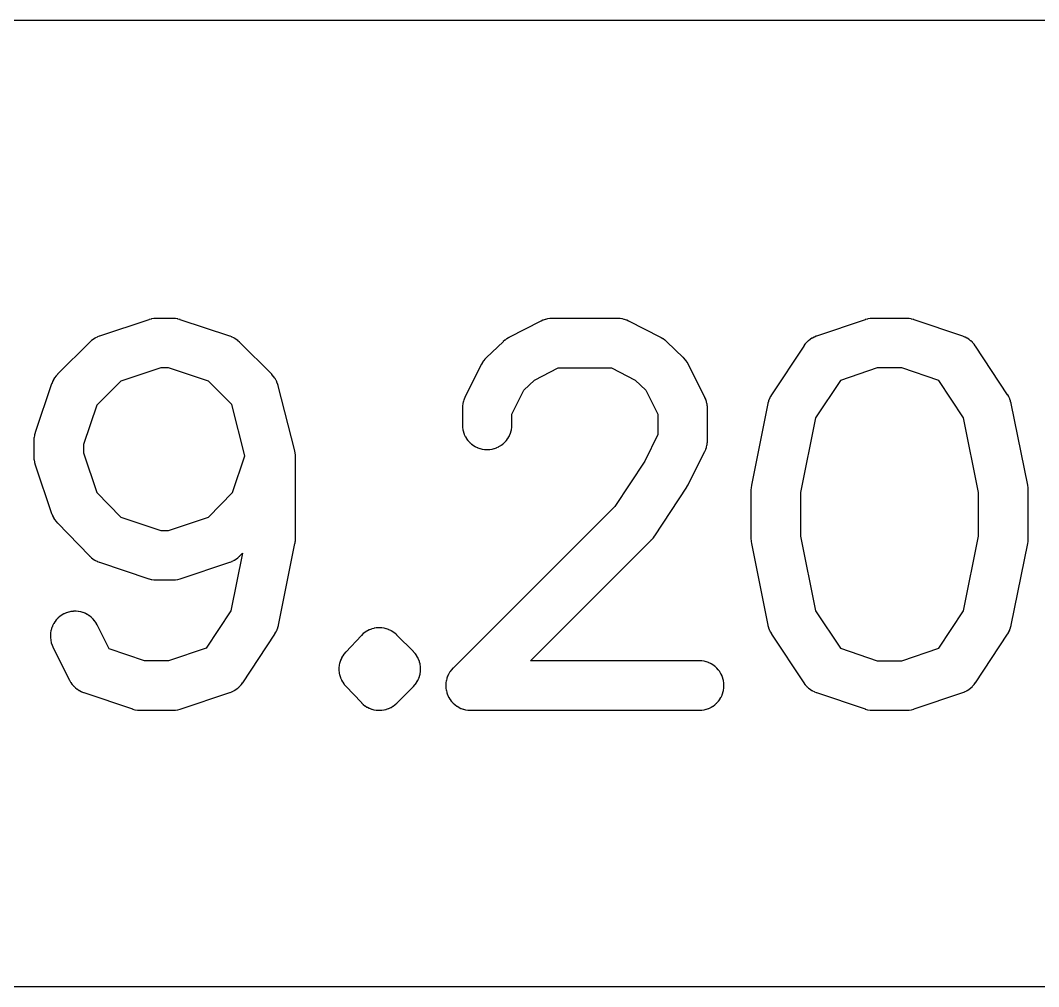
# Model space of a CAD drawing. Header units: inches. Extents: x -0.5 to 10, y -2.4 to 3.9.
# Drawn here: x 3.4792 to 3.5964, y -2.1846 to -2.0734 of the extents above; entities that cross this region are included whole.
import ezdxf

# ---------------------------------------------------------------- set-up
doc = ezdxf.new("R2010")
doc.units = ezdxf.units.IN

msp = doc.modelspace()

# ---------------------------------------------------------------- linework, layer by layer
for points in [[(3.79965, -2.18455), (3.79965, -2.07335), (3.03095, -2.07335), (3.03095, -2.18455)], [(3.504756, -2.134666), (3.503416, -2.141292), (3.500565, -2.145608), (3.496238, -2.14705), (3.49347, -2.14705), (3.489425, -2.145678), (3.488049, -2.142925), (3.488045, -2.142917), (3.488038, -2.142904), (3.487924, -2.142703), (3.48791, -2.142679), (3.487898, -2.142661), (3.487766, -2.142472), (3.487751, -2.142452), (3.487736, -2.142434), (3.487586, -2.142259), (3.48757, -2.142241), (3.487552, -2.142223), (3.487385, -2.142063), (3.487367, -2.142047), (3.487348, -2.142031), (3.487167, -2.141889), (3.487148, -2.141875), (3.487127, -2.141861), (3.486932, -2.141737), (3.486914, -2.141725), (3.48689, -2.141712), (3.486684, -2.141608), (3.486661, -2.141597), (3.486639, -2.141588), (3.486424, -2.141505), (3.486401, -2.141496), (3.486378, -2.141489), (3.486156, -2.141427), (3.486128, -2.14142), (3.486108, -2.141416), (3.485881, -2.141376), (3.485855, -2.141372), (3.485832, -2.14137), (3.485602, -2.141352), (3.485579, -2.141351), (3.485553, -2.141351), (3.485322, -2.141356), (3.485297, -2.141357), (3.485274, -2.14136), (3.485045, -2.141387), (3.485018, -2.141391), (3.484996, -2.141395), (3.484771, -2.141445), (3.484747, -2.141451), (3.484724, -2.141458), (3.484505, -2.14153), (3.484478, -2.14154), (3.484459, -2.141548), (3.484248, -2.14164), (3.484225, -2.141651), (3.484204, -2.141662), (3.484003, -2.141776), (3.483979, -2.14179), (3.483961, -2.141802), (3.483772, -2.141934), (3.483752, -2.141949), (3.483734, -2.141964), (3.483559, -2.142114), (3.483541, -2.14213), (3.483523, -2.142148), (3.483363, -2.142315), (3.483347, -2.142333), (3.483331, -2.142352), (3.483189, -2.142533), (3.483175, -2.142552), (3.483161, -2.142573), (3.483037, -2.142768), (3.483025, -2.142786), (3.483012, -2.14281), (3.482908, -2.143016), (3.482897, -2.143039), (3.482888, -2.143061), (3.482805, -2.143276), (3.482796, -2.143299), (3.482789, -2.143322), (3.482727, -2.143544), (3.48272, -2.143572), (3.482716, -2.143592), (3.482676, -2.143819), (3.482672, -2.143845), (3.48267, -2.143868), (3.482652, -2.144098), (3.482651, -2.144121), (3.482651, -2.144147), (3.482656, -2.144378), (3.482657, -2.144403), (3.48266, -2.144426), (3.482687, -2.144655), (3.482691, -2.144682), (3.482695, -2.144704), (3.482745, -2.144929), (3.482751, -2.144953), (3.482758, -2.144976), (3.48283, -2.145195), (3.48284, -2.145222), (3.482848, -2.145241), (3.48294, -2.145452), (3.482947, -2.145466), (3.482951, -2.145475), (3.484851, -2.149275), (3.484857, -2.149287), (3.484862, -2.149296), (3.484975, -2.149496), (3.484987, -2.149516), (3.485001, -2.149537), (3.485132, -2.149725), (3.485147, -2.149746), (3.485162, -2.149763), (3.48531, -2.149937), (3.485327, -2.149956), (3.485344, -2.149973), (3.485509, -2.150132), (3.485528, -2.150149), (3.485546, -2.150164), (3.485725, -2.150306), (3.485745, -2.15032), (3.485765, -2.150334), (3.485958, -2.150458), (3.485982, -2.150472), (3.486, -2.150482), (3.486204, -2.150586), (3.486227, -2.150597), (3.486248, -2.150606), (3.486461, -2.15069), (3.486472, -2.150694), (3.486484, -2.150699), (3.492084, -2.152599), (3.492098, -2.152603), (3.49211, -2.152607), (3.492357, -2.152676), (3.492381, -2.152682), (3.492381, -2.152682), (3.49241, -2.152688), (3.492663, -2.152729), (3.49269, -2.152733), (3.49269, -2.152733), (3.492717, -2.152735), (3.492973, -2.152749), (3.492991, -2.15275), (3.493, -2.15275), (3.4967, -2.15275), (3.496709, -2.15275), (3.496727, -2.152749), (3.496978, -2.152736), (3.497008, -2.152733), (3.497008, -2.152733), (3.497032, -2.15273), (3.49728, -2.15269), (3.497308, -2.152684), (3.497308, -2.152684), (3.497333, -2.152678), (3.497576, -2.152612), (3.497584, -2.152609), (3.497601, -2.152604), (3.503301, -2.150704), (3.503311, -2.150701), (3.503324, -2.150696), (3.503532, -2.150615), (3.503556, -2.150605), (3.503575, -2.150596), (3.503775, -2.150496), (3.503793, -2.150486), (3.503816, -2.150473), (3.504005, -2.150354), (3.504025, -2.150342), (3.504044, -2.150327), (3.504222, -2.150191), (3.504241, -2.150176), (3.504258, -2.150161), (3.504421, -2.150009), (3.504437, -2.149993), (3.504454, -2.149975), (3.504603, -2.149808), (3.504617, -2.149791), (3.504633, -2.149771), (3.504764, -2.149591), (3.504772, -2.14958), (3.504778, -2.149571), (3.508478, -2.143971), (3.508488, -2.143956), (3.508491, -2.143951), (3.508606, -2.143757), (3.508618, -2.143735), (3.508628, -2.143714), (3.508724, -2.14351), (3.508733, -2.143491), (3.508743, -2.143465), (3.508819, -2.143253), (3.508826, -2.14323), (3.508833, -2.143207), (3.508888, -2.142988), (3.508892, -2.14297), (3.508894, -2.142965), (3.510794, -2.133565), (3.510795, -2.133556), (3.510798, -2.13354), (3.510833, -2.133308), (3.510836, -2.133284), (3.510836, -2.133284), (3.510838, -2.133259), (3.510849, -2.133025), (3.51085, -2.13301), (3.51085, -2.133), (3.51085, -2.1236), (3.51085, -2.123588), (3.51085, -2.123579), (3.510846, -2.123485), (3.510845, -2.123438), (3.510844, -2.123415), (3.510842, -2.123389), (3.510842, -2.123385), (3.510841, -2.123369), (3.510838, -2.123344), (3.510817, -2.123174), (3.510815, -2.12316), (3.510812, -2.123135), (3.510812, -2.123135), (3.510811, -2.123131), (3.510811, -2.123129), (3.510807, -2.12311), (3.510767, -2.12292), (3.510766, -2.122916), (3.510763, -2.1229), (3.508863, -2.1154), (3.50886, -2.115391), (3.508855, -2.115374), (3.50878, -2.115133), (3.508772, -2.11511), (3.508772, -2.11511), (3.508762, -2.115083), (3.508661, -2.114851), (3.50865, -2.114827), (3.50865, -2.114827), (3.508637, -2.114803), (3.508513, -2.114584), (3.508499, -2.114562), (3.508499, -2.114562), (3.508484, -2.114539), (3.508336, -2.114334), (3.508321, -2.114314), (3.508321, -2.114314), (3.508302, -2.114292), (3.508134, -2.114104), (3.508124, -2.114094), (3.508115, -2.114085), (3.504415, -2.110385), (3.504404, -2.110374), (3.504398, -2.110369), (3.504237, -2.110222), (3.50422, -2.110207), (3.504202, -2.110192), (3.504028, -2.110061), (3.504009, -2.110048), (3.50399, -2.110035), (3.503804, -2.109921), (3.503784, -2.109909), (3.503764, -2.109898), (3.503569, -2.109801), (3.503546, -2.109791), (3.503526, -2.109782), (3.503323, -2.109704), (3.503314, -2.109701), (3.503301, -2.109696), (3.497601, -2.107796), (3.497584, -2.107791), (3.497576, -2.107788), (3.497333, -2.107722), (3.497308, -2.107716), (3.497308, -2.107716), (3.49728, -2.10771), (3.497032, -2.10767), (3.497008, -2.107667), (3.497008, -2.107667), (3.496978, -2.107664), (3.496727, -2.107651), (3.496709, -2.10765), (3.4967, -2.10765), (3.4949, -2.10765), (3.494891, -2.10765), (3.494873, -2.107651), (3.494622, -2.107664), (3.494592, -2.107667), (3.494592, -2.107667), (3.494568, -2.10767), (3.49432, -2.10771), (3.494292, -2.107716), (3.494292, -2.107716), (3.494267, -2.107722), (3.494024, -2.107788), (3.494016, -2.107791), (3.493999, -2.107796), (3.488299, -2.109696), (3.488286, -2.109701), (3.488277, -2.109704), (3.488074, -2.109782), (3.488054, -2.109791), (3.488031, -2.109801), (3.487836, -2.109898), (3.487816, -2.109909), (3.487796, -2.109921), (3.48761, -2.110035), (3.487591, -2.110048), (3.487572, -2.110061), (3.487398, -2.110192), (3.48738, -2.110207), (3.487363, -2.110222), (3.487202, -2.110369), (3.487196, -2.110374), (3.487185, -2.110385), (3.483485, -2.114085), (3.483474, -2.114096), (3.483469, -2.114101), (3.483324, -2.11426), (3.483309, -2.114278), (3.483295, -2.114296), (3.483165, -2.114467), (3.483151, -2.114487), (3.483139, -2.114505), (3.483025, -2.114688), (3.483014, -2.114707), (3.483003, -2.114728), (3.482906, -2.11492), (3.482895, -2.114943), (3.482887, -2.114962), (3.482809, -2.115163), (3.482806, -2.115171), (3.482801, -2.115184), (3.480901, -2.120784), (3.480897, -2.120798), (3.480893, -2.12081), (3.480824, -2.121057), (3.480818, -2.121081), (3.480818, -2.121081), (3.480812, -2.12111), (3.480771, -2.121363), (3.480767, -2.12139), (3.480767, -2.12139), (3.480765, -2.121417), (3.480751, -2.121673), (3.48075, -2.121691), (3.48075, -2.1217), (3.48075, -2.1236), (3.48075, -2.123609), (3.480751, -2.123627), (3.480765, -2.123883), (3.480767, -2.12391), (3.480767, -2.12391), (3.480771, -2.123937), (3.480812, -2.12419), (3.480818, -2.124219), (3.480818, -2.124219), (3.480824, -2.124243), (3.480893, -2.12449), (3.480897, -2.124502), (3.480901, -2.124516), (3.482801, -2.130116), (3.482807, -2.130133), (3.482809, -2.130137), (3.482885, -2.130331), (3.482894, -2.130353), (3.482903, -2.130372), (3.482996, -2.130559), (3.483006, -2.130579), (3.483017, -2.130598), (3.483126, -2.130777), (3.483137, -2.130794), (3.483151, -2.130813), (3.483276, -2.130981), (3.483289, -2.130998), (3.483304, -2.131016), (3.483443, -2.131172), (3.483452, -2.131181), (3.483458, -2.131188), (3.487158, -2.134988), (3.487163, -2.134993), (3.487175, -2.135005), (3.487339, -2.135158), (3.487356, -2.135173), (3.487375, -2.135189), (3.487553, -2.135325), (3.487576, -2.135342), (3.487592, -2.135353), (3.487782, -2.135472), (3.487803, -2.135484), (3.487823, -2.135495), (3.488024, -2.135595), (3.488048, -2.135607), (3.488067, -2.135615), (3.488276, -2.135696), (3.488289, -2.135701), (3.488299, -2.135704), (3.493999, -2.137604), (3.494016, -2.137609), (3.494024, -2.137612), (3.494267, -2.137678), (3.494292, -2.137684), (3.494292, -2.137684), (3.49432, -2.13769), (3.494568, -2.13773), (3.494592, -2.137733), (3.494592, -2.137733), (3.494622, -2.137736), (3.494873, -2.137749), (3.494891, -2.13775), (3.4949, -2.13775), (3.4967, -2.13775), (3.496709, -2.13775), (3.496727, -2.137749), (3.496978, -2.137736), (3.497008, -2.137733), (3.497008, -2.137733), (3.497032, -2.13773), (3.49728, -2.13769), (3.497308, -2.137684), (3.497308, -2.137684), (3.497333, -2.137678), (3.497576, -2.137612), (3.497584, -2.137609), (3.497601, -2.137604), (3.503301, -2.135704), (3.503311, -2.135701), (3.503324, -2.135696), (3.503533, -2.135615), (3.503552, -2.135607), (3.503576, -2.135595), (3.503777, -2.135495), (3.503797, -2.135484), (3.503818, -2.135472), (3.504008, -2.135353), (3.504024, -2.135342), (3.504047, -2.135325), (3.504225, -2.135189), (3.504244, -2.135173), (3.504261, -2.135158), (3.504425, -2.135005), (3.504437, -2.134993), (3.504442, -2.134988)], [(3.53005, -2.117989), (3.53005, -2.117989), (3.53005, -2.118), (3.53005, -2.1199), (3.53005, -2.11991), (3.530051, -2.119925), (3.530062, -2.120155), (3.530064, -2.120181), (3.530067, -2.120204), (3.530101, -2.120432), (3.530104, -2.120455), (3.53011, -2.12048), (3.530166, -2.120704), (3.530173, -2.12073), (3.53018, -2.120751), (3.530258, -2.120968), (3.530267, -2.120992), (3.530277, -2.121013), (3.530375, -2.121222), (3.530387, -2.121244), (3.530399, -2.121265), (3.530517, -2.121463), (3.530532, -2.121486), (3.530544, -2.121503), (3.530682, -2.121689), (3.530698, -2.12171), (3.530713, -2.121727), (3.530868, -2.121897), (3.530885, -2.121915), (3.530903, -2.121932), (3.531073, -2.122087), (3.53109, -2.122102), (3.531111, -2.122118), (3.531297, -2.122256), (3.531314, -2.122268), (3.531337, -2.122283), (3.531535, -2.122401), (3.531556, -2.122413), (3.531578, -2.122425), (3.531787, -2.122523), (3.531808, -2.122533), (3.531832, -2.122542), (3.532049, -2.12262), (3.53207, -2.122627), (3.532096, -2.122634), (3.53232, -2.12269), (3.532345, -2.122696), (3.532368, -2.122699), (3.532596, -2.122733), (3.532619, -2.122736), (3.532645, -2.122738), (3.532875, -2.122749), (3.5329, -2.12275), (3.532925, -2.122749), (3.533155, -2.122738), (3.533181, -2.122736), (3.533204, -2.122733), (3.533432, -2.122699), (3.533455, -2.122696), (3.53348, -2.12269), (3.533704, -2.122634), (3.53373, -2.122627), (3.533751, -2.12262), (3.533968, -2.122542), (3.533992, -2.122533), (3.534013, -2.122523), (3.534222, -2.122425), (3.534244, -2.122413), (3.534265, -2.122401), (3.534463, -2.122283), (3.534486, -2.122268), (3.534503, -2.122256), (3.534689, -2.122118), (3.53471, -2.122102), (3.534727, -2.122087), (3.534897, -2.121932), (3.534915, -2.121915), (3.534932, -2.121897), (3.535087, -2.121727), (3.535102, -2.12171), (3.535118, -2.121689), (3.535256, -2.121503), (3.535268, -2.121486), (3.535283, -2.121463), (3.535401, -2.121265), (3.535413, -2.121244), (3.535425, -2.121222), (3.535523, -2.121013), (3.535533, -2.120992), (3.535542, -2.120968), (3.53562, -2.120751), (3.535627, -2.12073), (3.535634, -2.120704), (3.53569, -2.12048), (3.535696, -2.120455), (3.535699, -2.120432), (3.535733, -2.120204), (3.535736, -2.120181), (3.535738, -2.120155), (3.535749, -2.119925), (3.53575, -2.11991), (3.53575, -2.1199), (3.53575, -2.118673), (3.537125, -2.115924), (3.538364, -2.114749), (3.541089, -2.11335), (3.547211, -2.11335), (3.549936, -2.114749), (3.551175, -2.115924), (3.55255, -2.118673), (3.55255, -2.121027), (3.551028, -2.124072), (3.547581, -2.129289), (3.528985, -2.147885), (3.528975, -2.147895), (3.528968, -2.147903), (3.528813, -2.148073), (3.528798, -2.14809), (3.528782, -2.148111), (3.528644, -2.148297), (3.528632, -2.148314), (3.528617, -2.148337), (3.528499, -2.148535), (3.528487, -2.148556), (3.528475, -2.148578), (3.528377, -2.148787), (3.528367, -2.148808), (3.528358, -2.148832), (3.52828, -2.149049), (3.528273, -2.14907), (3.528266, -2.149096), (3.52821, -2.14932), (3.528204, -2.149345), (3.528201, -2.149368), (3.528167, -2.149596), (3.528164, -2.149619), (3.528162, -2.149645), (3.528151, -2.149875), (3.52815, -2.1499), (3.528151, -2.149925), (3.528162, -2.150155), (3.528164, -2.150181), (3.528167, -2.150204), (3.528201, -2.150432), (3.528204, -2.150455), (3.52821, -2.15048), (3.528266, -2.150704), (3.528273, -2.15073), (3.52828, -2.150751), (3.528358, -2.150968), (3.528367, -2.150992), (3.528377, -2.151013), (3.528475, -2.151222), (3.528487, -2.151244), (3.528499, -2.151265), (3.528617, -2.151463), (3.528632, -2.151486), (3.528644, -2.151503), (3.528782, -2.151689), (3.528798, -2.15171), (3.528813, -2.151727), (3.528968, -2.151897), (3.528985, -2.151915), (3.529003, -2.151932), (3.529173, -2.152087), (3.52919, -2.152102), (3.529211, -2.152118), (3.529397, -2.152256), (3.529414, -2.152268), (3.529437, -2.152283), (3.529635, -2.152401), (3.529656, -2.152413), (3.529678, -2.152425), (3.529887, -2.152523), (3.529908, -2.152533), (3.529932, -2.152542), (3.530149, -2.15262), (3.53017, -2.152627), (3.530196, -2.152634), (3.53042, -2.15269), (3.530445, -2.152696), (3.530468, -2.152699), (3.530696, -2.152733), (3.530719, -2.152736), (3.530745, -2.152738), (3.530975, -2.152749), (3.53099, -2.15275), (3.531, -2.15275), (3.5573, -2.15275), (3.55731, -2.15275), (3.557325, -2.152749), (3.557555, -2.152738), (3.557581, -2.152736), (3.557604, -2.152733), (3.557832, -2.152699), (3.557855, -2.152696), (3.55788, -2.15269), (3.558104, -2.152634), (3.55813, -2.152627), (3.558151, -2.15262), (3.558368, -2.152542), (3.558392, -2.152533), (3.558413, -2.152523), (3.558622, -2.152425), (3.558644, -2.152413), (3.558665, -2.152401), (3.558863, -2.152283), (3.558886, -2.152268), (3.558903, -2.152256), (3.559089, -2.152118), (3.55911, -2.152102), (3.559127, -2.152087), (3.559297, -2.151932), (3.559315, -2.151915), (3.559332, -2.151897), (3.559487, -2.151727), (3.559502, -2.15171), (3.559518, -2.151689), (3.559656, -2.151503), (3.559668, -2.151486), (3.559683, -2.151463), (3.559801, -2.151265), (3.559813, -2.151244), (3.559825, -2.151222), (3.559923, -2.151013), (3.559933, -2.150992), (3.559942, -2.150968), (3.56002, -2.150751), (3.560027, -2.15073), (3.560034, -2.150704), (3.56009, -2.15048), (3.560096, -2.150455), (3.560099, -2.150432), (3.560133, -2.150204), (3.560136, -2.150181), (3.560138, -2.150155), (3.560149, -2.149925), (3.56015, -2.1499), (3.560149, -2.149875), (3.560138, -2.149645), (3.560136, -2.149619), (3.560133, -2.149596), (3.560099, -2.149368), (3.560096, -2.149345), (3.56009, -2.14932), (3.560034, -2.149096), (3.560027, -2.14907), (3.56002, -2.149049), (3.559942, -2.148832), (3.559933, -2.148808), (3.559923, -2.148787), (3.559825, -2.148578), (3.559813, -2.148556), (3.559801, -2.148535), (3.559683, -2.148337), (3.559668, -2.148314), (3.559656, -2.148297), (3.559518, -2.148111), (3.559502, -2.14809), (3.559487, -2.148073), (3.559332, -2.147903), (3.559315, -2.147885), (3.559297, -2.147868), (3.559127, -2.147713), (3.55911, -2.147698), (3.559089, -2.147682), (3.558903, -2.147544), (3.558886, -2.147532), (3.558863, -2.147517), (3.558665, -2.147399), (3.558644, -2.147387), (3.558622, -2.147375), (3.558413, -2.147277), (3.558392, -2.147267), (3.558368, -2.147258), (3.558151, -2.14718), (3.55813, -2.147173), (3.558104, -2.147166), (3.55788, -2.14711), (3.557855, -2.147104), (3.557832, -2.147101), (3.557604, -2.147067), (3.557581, -2.147064), (3.557555, -2.147062), (3.557325, -2.147051), (3.55731, -2.14705), (3.5573, -2.14705), (3.537881, -2.14705), (3.551815, -2.133115), (3.55183, -2.1331), (3.551833, -2.133097), (3.551991, -2.132921), (3.552007, -2.132903), (3.552007, -2.132903), (3.552023, -2.132882), (3.552163, -2.132692), (3.552169, -2.132684), (3.552178, -2.132671), (3.555878, -2.127071), (3.555888, -2.127055), (3.555894, -2.127046), (3.556035, -2.126801), (3.556044, -2.126785), (3.556049, -2.126775), (3.557949, -2.122975), (3.557953, -2.122966), (3.557959, -2.122954), (3.558047, -2.122754), (3.558055, -2.122736), (3.558064, -2.122711), (3.558134, -2.122505), (3.55814, -2.122486), (3.558146, -2.12246), (3.558196, -2.122248), (3.558201, -2.122225), (3.558205, -2.122203), (3.558235, -2.121987), (3.558238, -2.121966), (3.558239, -2.121941), (3.558249, -2.121723), (3.55825, -2.121711), (3.55825, -2.1217), (3.55825, -2.118), (3.55825, -2.117989), (3.558249, -2.117977), (3.558239, -2.117759), (3.558238, -2.117734), (3.558235, -2.117713), (3.558205, -2.117497), (3.558201, -2.117475), (3.558196, -2.117452), (3.558146, -2.11724), (3.55814, -2.117214), (3.558134, -2.117195), (3.558064, -2.116989), (3.558055, -2.116964), (3.558047, -2.116946), (3.557959, -2.116746), (3.557953, -2.116734), (3.557949, -2.116725), (3.556049, -2.112925), (3.556047, -2.112921), (3.556039, -2.112906), (3.555939, -2.112727), (3.55593, -2.11271), (3.555917, -2.11269), (3.555802, -2.11252), (3.555789, -2.112502), (3.555776, -2.112485), (3.555647, -2.112326), (3.555632, -2.112308), (3.555618, -2.112294), (3.555476, -2.112146), (3.55547, -2.11214), (3.55546, -2.112131), (3.55356, -2.110331), (3.553548, -2.11032), (3.553543, -2.110315), (3.553374, -2.11017), (3.553359, -2.110158), (3.553337, -2.110141), (3.553155, -2.110012), (3.553137, -2.11), (3.553115, -2.109987), (3.552923, -2.109876), (3.552918, -2.109873), (3.552902, -2.109865), (3.549202, -2.107965), (3.549184, -2.107956), (3.549181, -2.107954), (3.548978, -2.107862), (3.548958, -2.107854), (3.548934, -2.107845), (3.548723, -2.107772), (3.548697, -2.107764), (3.548677, -2.107759), (3.548461, -2.107706), (3.548438, -2.107701), (3.548414, -2.107697), (3.548194, -2.107666), (3.54817, -2.107663), (3.548146, -2.107661), (3.547924, -2.107651), (3.547911, -2.10765), (3.5479, -2.10765), (3.5404, -2.10765), (3.540389, -2.10765), (3.540376, -2.107651), (3.540154, -2.107661), (3.54013, -2.107663), (3.540106, -2.107666), (3.539886, -2.107697), (3.539862, -2.107701), (3.539839, -2.107706), (3.539623, -2.107759), (3.539603, -2.107764), (3.539577, -2.107772), (3.539366, -2.107845), (3.539342, -2.107854), (3.539322, -2.107862), (3.539119, -2.107954), (3.539116, -2.107956), (3.539098, -2.107965), (3.535398, -2.109865), (3.535382, -2.109873), (3.535377, -2.109876), (3.535185, -2.109987), (3.535163, -2.11), (3.535145, -2.110012), (3.534963, -2.110141), (3.534941, -2.110158), (3.534926, -2.11017), (3.534757, -2.110315), (3.534752, -2.11032), (3.53474, -2.110331), (3.53284, -2.112131), (3.53283, -2.11214), (3.532824, -2.112146), (3.532682, -2.112294), (3.532668, -2.112308), (3.532653, -2.112326), (3.532524, -2.112485), (3.532511, -2.112502), (3.532498, -2.11252), (3.532383, -2.11269), (3.53237, -2.11271), (3.532361, -2.112727), (3.532261, -2.112906), (3.532253, -2.112921), (3.532251, -2.112925), (3.530351, -2.116725), (3.530347, -2.116734), (3.530341, -2.116746), (3.530253, -2.116946), (3.530245, -2.116964), (3.530236, -2.116989), (3.530166, -2.117195), (3.53016, -2.117214), (3.530154, -2.11724), (3.530104, -2.117452), (3.530099, -2.117475), (3.530095, -2.117497), (3.530065, -2.117713), (3.530062, -2.117734), (3.530061, -2.117759), (3.530051, -2.117977)], [(3.577291, -2.10765), (3.577291, -2.10765), (3.577273, -2.107651), (3.577017, -2.107665), (3.57699, -2.107667), (3.57699, -2.107667), (3.576963, -2.107671), (3.57671, -2.107712), (3.576681, -2.107718), (3.576681, -2.107718), (3.576657, -2.107724), (3.57641, -2.107793), (3.576398, -2.107797), (3.576384, -2.107801), (3.570784, -2.109701), (3.570768, -2.109707), (3.570762, -2.109709), (3.570556, -2.10979), (3.570537, -2.109798), (3.570513, -2.109809), (3.570316, -2.109909), (3.570293, -2.109922), (3.570275, -2.109933), (3.570087, -2.110051), (3.570067, -2.110064), (3.570049, -2.110078), (3.569873, -2.110213), (3.569853, -2.11023), (3.569837, -2.110243), (3.569676, -2.110395), (3.569661, -2.110409), (3.569643, -2.110428), (3.569496, -2.110594), (3.569479, -2.110614), (3.569466, -2.110631), (3.569336, -2.11081), (3.569332, -2.110815), (3.569322, -2.110829), (3.565622, -2.116429), (3.565612, -2.116444), (3.565609, -2.116449), (3.565494, -2.116643), (3.565482, -2.116665), (3.565472, -2.116686), (3.565376, -2.11689), (3.565367, -2.116909), (3.565357, -2.116935), (3.565281, -2.117147), (3.565274, -2.11717), (3.565267, -2.117193), (3.565212, -2.117412), (3.565208, -2.11743), (3.565206, -2.117435), (3.563306, -2.126835), (3.563305, -2.126844), (3.563302, -2.12686), (3.563267, -2.127092), (3.563264, -2.127116), (3.563264, -2.127116), (3.563262, -2.127141), (3.563251, -2.127375), (3.56325, -2.12739), (3.56325, -2.1274), (3.56325, -2.133), (3.56325, -2.13301), (3.563251, -2.133025), (3.563262, -2.133259), (3.563264, -2.133284), (3.563264, -2.133284), (3.563267, -2.133308), (3.563302, -2.13354), (3.563305, -2.133556), (3.563306, -2.133565), (3.565206, -2.142965), (3.565208, -2.14297), (3.565212, -2.142988), (3.565267, -2.143207), (3.565274, -2.14323), (3.565281, -2.143253), (3.565357, -2.143465), (3.565367, -2.143491), (3.565376, -2.14351), (3.565472, -2.143714), (3.565482, -2.143735), (3.565494, -2.143757), (3.565609, -2.143951), (3.565612, -2.143956), (3.565622, -2.143971), (3.569322, -2.149571), (3.569332, -2.149585), (3.569336, -2.14959), (3.569466, -2.149769), (3.569479, -2.149786), (3.569496, -2.149806), (3.569643, -2.149972), (3.569661, -2.149991), (3.569676, -2.150005), (3.569837, -2.150157), (3.569853, -2.15017), (3.569873, -2.150187), (3.570049, -2.150322), (3.570067, -2.150336), (3.570087, -2.150349), (3.570275, -2.150467), (3.570293, -2.150478), (3.570316, -2.150491), (3.570513, -2.150591), (3.570537, -2.150602), (3.570556, -2.15061), (3.570762, -2.150691), (3.570768, -2.150693), (3.570784, -2.150699), (3.576384, -2.152599), (3.576398, -2.152603), (3.57641, -2.152607), (3.576657, -2.152676), (3.576681, -2.152682), (3.576681, -2.152682), (3.57671, -2.152688), (3.576963, -2.152729), (3.57699, -2.152733), (3.57699, -2.152733), (3.577017, -2.152735), (3.577273, -2.152749), (3.577291, -2.15275), (3.5773, -2.15275), (3.5811, -2.15275), (3.581109, -2.15275), (3.581127, -2.152749), (3.581383, -2.152735), (3.58141, -2.152733), (3.58141, -2.152733), (3.581437, -2.152729), (3.58169, -2.152688), (3.581719, -2.152682), (3.581719, -2.152682), (3.581743, -2.152676), (3.58199, -2.152607), (3.582002, -2.152603), (3.582016, -2.152599), (3.587616, -2.150699), (3.587632, -2.150693), (3.587638, -2.150691), (3.587844, -2.15061), (3.587863, -2.150602), (3.587887, -2.150591), (3.588084, -2.150491), (3.588107, -2.150478), (3.588125, -2.150467), (3.588313, -2.150349), (3.588333, -2.150336), (3.588351, -2.150322), (3.588527, -2.150187), (3.588547, -2.15017), (3.588563, -2.150157), (3.588724, -2.150005), (3.588739, -2.149991), (3.588757, -2.149972), (3.588904, -2.149806), (3.588921, -2.149786), (3.588934, -2.149769), (3.589064, -2.14959), (3.589068, -2.149585), (3.589078, -2.149571), (3.592778, -2.143971), (3.592788, -2.143956), (3.592791, -2.143951), (3.592906, -2.143757), (3.592918, -2.143735), (3.592928, -2.143714), (3.593024, -2.14351), (3.593033, -2.143491), (3.593043, -2.143465), (3.593119, -2.143253), (3.593126, -2.14323), (3.593133, -2.143207), (3.593188, -2.142988), (3.593192, -2.14297), (3.593194, -2.142965), (3.595094, -2.133565), (3.595095, -2.133556), (3.595098, -2.13354), (3.595133, -2.133308), (3.595136, -2.133284), (3.595136, -2.133284), (3.595138, -2.133259), (3.595149, -2.133025), (3.59515, -2.13301), (3.59515, -2.133), (3.59515, -2.1274), (3.59515, -2.12739), (3.595149, -2.127375), (3.595138, -2.127141), (3.595136, -2.127116), (3.595136, -2.127116), (3.595133, -2.127092), (3.595098, -2.12686), (3.595095, -2.126844), (3.595094, -2.126835), (3.593194, -2.117435), (3.593192, -2.11743), (3.593188, -2.117412), (3.593133, -2.117193), (3.593126, -2.11717), (3.593119, -2.117147), (3.593043, -2.116935), (3.593033, -2.116909), (3.593024, -2.11689), (3.592928, -2.116686), (3.592918, -2.116665), (3.592906, -2.116643), (3.592791, -2.116449), (3.592788, -2.116444), (3.592778, -2.116429), (3.589078, -2.110829), (3.589068, -2.110815), (3.589064, -2.11081), (3.588934, -2.110631), (3.588921, -2.110614), (3.588904, -2.110594), (3.588757, -2.110428), (3.588739, -2.110409), (3.588724, -2.110395), (3.588563, -2.110243), (3.588547, -2.11023), (3.588527, -2.110213), (3.588351, -2.110078), (3.588333, -2.110064), (3.588313, -2.110051), (3.588125, -2.109933), (3.588107, -2.109922), (3.588084, -2.109909), (3.587887, -2.109809), (3.587863, -2.109798), (3.587844, -2.10979), (3.587638, -2.109709), (3.587632, -2.109707), (3.587616, -2.109701), (3.582016, -2.107801), (3.582002, -2.107797), (3.58199, -2.107793), (3.581743, -2.107724), (3.581719, -2.107718), (3.581719, -2.107718), (3.58169, -2.107712), (3.581437, -2.107671), (3.58141, -2.107667), (3.58141, -2.107667), (3.581383, -2.107665), (3.581127, -2.107651), (3.581109, -2.10765), (3.5811, -2.10765), (3.5773, -2.10765)], [(3.50503, -2.123483), (3.50353, -2.11756), (3.50086, -2.114891), (3.496238, -2.11335), (3.495362, -2.11335), (3.49074, -2.114891), (3.487985, -2.117645), (3.48645, -2.12217), (3.48645, -2.12313), (3.487992, -2.127674), (3.490759, -2.130515), (3.495362, -2.13205), (3.496238, -2.13205), (3.500841, -2.130515), (3.503608, -2.127674)], [(3.57777, -2.11335), (3.57354, -2.114785), (3.570684, -2.119108), (3.56895, -2.127685), (3.56895, -2.132715), (3.570684, -2.141292), (3.57354, -2.145615), (3.57777, -2.14705), (3.58063, -2.14705), (3.58486, -2.145615), (3.587716, -2.141292), (3.58945, -2.132715), (3.58945, -2.127685), (3.587716, -2.119108), (3.58486, -2.114785), (3.58063, -2.11335)], [(3.522505, -2.144075), (3.522505, -2.144075), (3.522497, -2.144068), (3.522323, -2.14391), (3.522304, -2.143894), (3.522285, -2.143879), (3.522096, -2.143739), (3.522075, -2.143725), (3.522054, -2.143712), (3.521853, -2.143592), (3.521833, -2.143581), (3.521808, -2.143569), (3.521596, -2.14347), (3.521571, -2.143459), (3.521549, -2.143451), (3.521328, -2.143373), (3.521303, -2.143366), (3.521303, -2.143366), (3.52128, -2.143359), (3.521052, -2.143305), (3.521025, -2.143299), (3.521003, -2.143295), (3.520771, -2.143263), (3.520743, -2.14326), (3.520743, -2.14326), (3.520721, -2.143259), (3.520486, -2.143251), (3.520458, -2.14325), (3.520458, -2.14325), (3.520437, -2.143251), (3.520202, -2.143266), (3.520174, -2.143269), (3.520153, -2.143272), (3.519921, -2.14331), (3.519898, -2.143314), (3.519898, -2.143314), (3.519873, -2.14332), (3.519646, -2.143381), (3.519626, -2.143387), (3.519599, -2.143397), (3.519379, -2.14348), (3.519358, -2.143489), (3.519358, -2.143489), (3.519334, -2.1435), (3.519124, -2.143605), (3.519102, -2.143617), (3.51908, -2.143629), (3.518882, -2.143755), (3.518857, -2.143771), (3.518841, -2.143783), (3.518656, -2.143928), (3.518636, -2.143944), (3.518618, -2.14396), (3.518449, -2.144122), (3.518445, -2.144125), (3.518431, -2.14414), (3.516631, -2.14604), (3.516616, -2.146056), (3.516614, -2.146059), (3.51646, -2.146239), (3.516444, -2.146258), (3.516444, -2.146258), (3.516429, -2.146279), (3.516293, -2.146474), (3.516282, -2.146491), (3.516282, -2.146491), (3.516267, -2.146517), (3.516152, -2.146725), (3.516141, -2.146746), (3.516141, -2.146746), (3.516129, -2.14677), (3.516036, -2.146989), (3.516026, -2.147013), (3.516026, -2.147013), (3.516018, -2.147036), (3.515948, -2.147263), (3.51594, -2.147289), (3.51594, -2.147289), (3.515935, -2.147312), (3.515887, -2.147544), (3.515883, -2.147571), (3.515883, -2.147571), (3.51588, -2.147594), (3.515856, -2.147831), (3.515854, -2.147857), (3.515854, -2.147857), (3.515853, -2.147881), (3.515853, -2.148119), (3.515854, -2.148143), (3.515854, -2.148143), (3.515856, -2.148169), (3.51588, -2.148406), (3.515883, -2.148429), (3.515883, -2.148429), (3.515887, -2.148456), (3.515935, -2.148688), (3.51594, -2.148711), (3.51594, -2.148711), (3.515948, -2.148737), (3.516018, -2.148964), (3.516026, -2.148987), (3.516026, -2.148987), (3.516036, -2.149011), (3.516129, -2.14923), (3.516141, -2.149254), (3.516141, -2.149254), (3.516152, -2.149275), (3.516267, -2.149483), (3.516282, -2.149509), (3.516282, -2.149509), (3.516293, -2.149526), (3.516429, -2.149721), (3.516444, -2.149742), (3.516444, -2.149742), (3.51646, -2.149761), (3.516614, -2.149941), (3.516616, -2.149944), (3.516631, -2.14996), (3.518431, -2.15186), (3.518445, -2.151875), (3.518449, -2.151878), (3.518618, -2.15204), (3.518636, -2.152056), (3.518656, -2.152072), (3.518841, -2.152217), (3.518857, -2.152229), (3.518882, -2.152245), (3.51908, -2.152371), (3.519102, -2.152383), (3.519124, -2.152395), (3.519334, -2.1525), (3.519358, -2.152511), (3.519358, -2.152511), (3.519379, -2.15252), (3.519599, -2.152603), (3.519626, -2.152613), (3.519646, -2.152619), (3.519873, -2.15268), (3.519898, -2.152686), (3.519898, -2.152686), (3.519921, -2.15269), (3.520153, -2.152728), (3.520174, -2.152731), (3.520202, -2.152734), (3.520437, -2.152749), (3.520458, -2.15275), (3.520458, -2.15275), (3.520486, -2.152749), (3.520721, -2.152741), (3.520743, -2.15274), (3.520743, -2.15274), (3.520771, -2.152737), (3.521003, -2.152705), (3.521025, -2.152701), (3.521052, -2.152695), (3.52128, -2.152641), (3.521303, -2.152634), (3.521303, -2.152634), (3.521328, -2.152627), (3.521549, -2.152549), (3.521571, -2.152541), (3.521596, -2.15253), (3.521808, -2.152431), (3.521833, -2.152419), (3.521853, -2.152408), (3.522054, -2.152288), (3.522075, -2.152275), (3.522096, -2.152261), (3.522285, -2.152121), (3.522304, -2.152106), (3.522323, -2.15209), (3.522497, -2.151932), (3.522505, -2.151925), (3.522515, -2.151915), (3.524415, -2.150015), (3.524425, -2.150005), (3.524432, -2.149997), (3.524587, -2.149827), (3.524602, -2.14981), (3.524618, -2.149789), (3.524756, -2.149603), (3.524768, -2.149586), (3.524783, -2.149563), (3.524901, -2.149365), (3.524913, -2.149344), (3.524925, -2.149322), (3.525023, -2.149113), (3.525033, -2.149092), (3.525042, -2.149068), (3.52512, -2.148851), (3.525127, -2.14883), (3.525134, -2.148804), (3.52519, -2.14858), (3.525196, -2.148555), (3.525199, -2.148532), (3.525233, -2.148304), (3.525236, -2.148281), (3.525238, -2.148255), (3.525249, -2.148025), (3.52525, -2.148), (3.525249, -2.147975), (3.525238, -2.147745), (3.525236, -2.147719), (3.525233, -2.147696), (3.525199, -2.147468), (3.525196, -2.147445), (3.52519, -2.14742), (3.525134, -2.147196), (3.525127, -2.14717), (3.52512, -2.147149), (3.525042, -2.146932), (3.525033, -2.146908), (3.525023, -2.146887), (3.524925, -2.146678), (3.524913, -2.146656), (3.524901, -2.146635), (3.524783, -2.146437), (3.524768, -2.146414), (3.524756, -2.146397), (3.524618, -2.146211), (3.524602, -2.14619), (3.524587, -2.146173), (3.524432, -2.146003), (3.524425, -2.145995), (3.524415, -2.145985), (3.522515, -2.144085)]]:
    msp.add_lwpolyline(points, close=True)

doc.saveas('drawing.dxf')
